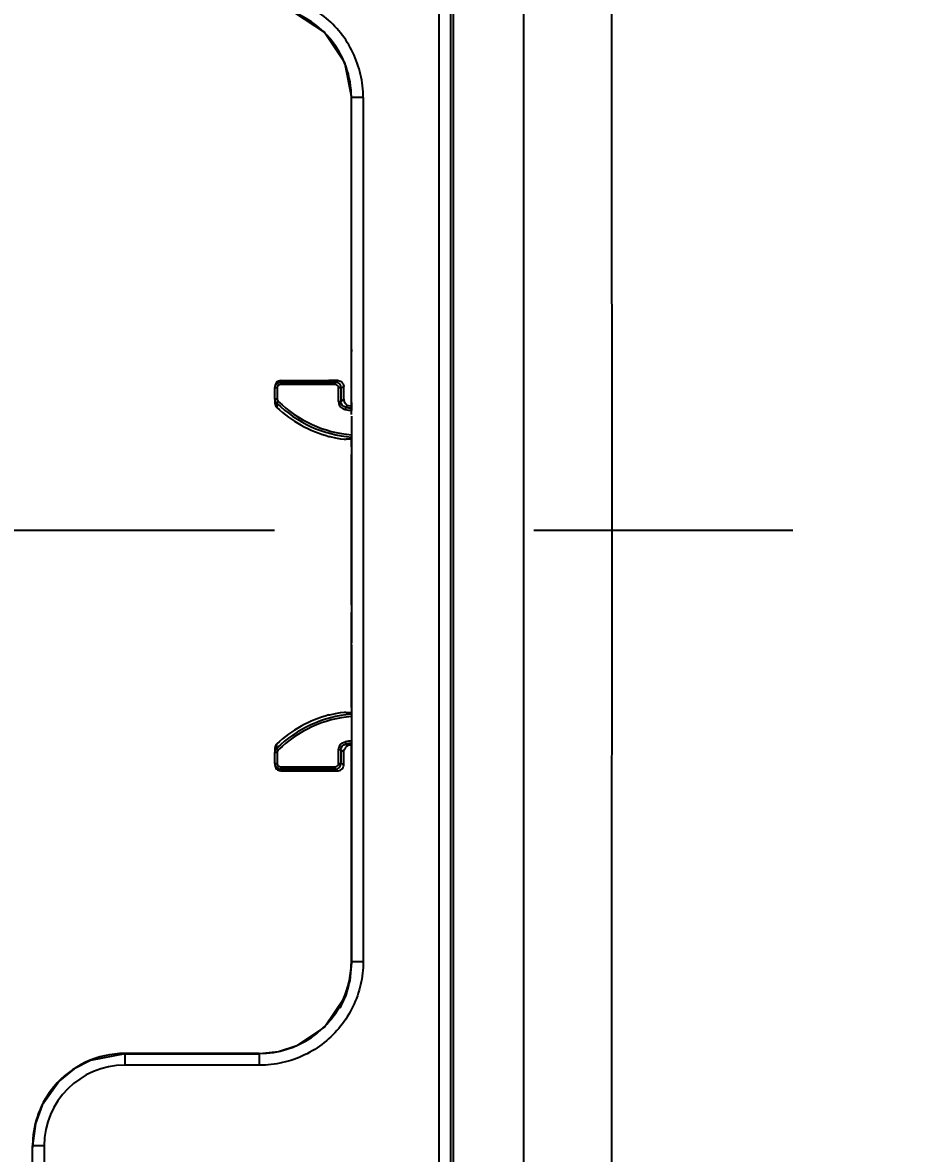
# Model space of a CAD drawing. Extents: x -1507 to 1094, y -378 to 1940.
# Drawn here: x -1051.2 to -974, y 1252.3 to 1350.5 of the extents above; entities that cross this region are included whole.
import ezdxf

# ---------------------------------------------------------------- set-up
doc = ezdxf.new("R2010")
doc.units = 0
doc.header["$LTSCALE"] = 3
doc.header["$MEASUREMENT"] = 0
doc.linetypes.add('CENTER', pattern=[2, 1.25, -0.25, 0.25, -0.25])
doc.layers.get('0').update_dxf_attribs({"linetype": 'CONTINUOUS'})
doc.layers.get('DEFPOINTS').update_dxf_attribs({"linetype": 'CONTINUOUS'})
doc.layers.add('CENTER', color=2, linetype='CENTER')
doc.styles.get("Standard").update_dxf_attribs({"font": 'NanumGothic.ttf'})
doc.dimstyles.get("Standard").update_dxf_attribs({"dimtxt": 0.18, "dimasz": 0.18, "dimexe": 0.18, "dimexo": 0.0625, "dimgap": 0.09, "dimtad": 0, "dimtih": 1, "dimtoh": 1, "dimdec": 4, "dimzin": 0, "dimdsep": 46, "dimtxsty": 'Standard', "dimcen": 0.09, "dimadec": 0, "dimazin": 0, "dimtfac": 1, "dimtdec": 4, "dimtofl": 0, "dimtmove": 0, "dimatfit": 3, "dimfxl": 0, "dimtolj": 1, "dimtzin": 0, "dimarcsym": 0})

# ---------------------------------------------------------------- blocks, each defined once
blk = doc.blocks.new('*D17')
at = {"color": 3, "linetype": 'Continuous', "lineweight": -2}
for p, q in [((-1271.639, 1454.321), (-1271.639, 1625.278)), ((-541.525, 1307.437), (-541.525, 1625.278))]:
    blk.add_line(p, q, dxfattribs=at)
at = {"color": 3, "linetype": 'Continuous', "lineweight": 0}
blk.add_line((-1251.639, 1624.478), (-561.525, 1624.478), dxfattribs=at)
at = {"color": 3, "linetype": 'Continuous'}
for points in [[(-1251.639, 1627.811), (-1251.639, 1621.145), (-1271.639, 1624.478)], [(-561.525, 1627.811), (-561.525, 1621.145), (-541.525, 1624.478)]]:
    blk.add_solid(points, dxfattribs=at)
at = {"layer": 'DEFPOINTS', "color": 0, "linetype": 'Continuous'}
for p in [(-541.525, 1624.478), (-1271.639, 1453.321), (-541.525, 1306.437)]:
    blk.add_point(p, dxfattribs=at)
at = {"color": 2, "linetype": 'Continuous', "lineweight": 5, "insert": (-913.981, 1649.478), "char_height": 30, "attachment_point": 5}
blk.add_mtext('\\A1;730', dxfattribs=at)
blk = doc.blocks.new('*D18')
at = {"color": 3, "linetype": 'Continuous', "lineweight": -2}
for p, q in [((-1011.525, 1377.149), (-1011.525, 1567.387)), ((-541.525, 1307.437), (-541.525, 1567.387))]:
    blk.add_line(p, q, dxfattribs=at)
at = {"color": 3, "linetype": 'Continuous', "lineweight": 0}
blk.add_line((-991.525, 1566.587), (-561.525, 1566.587), dxfattribs=at)
at = {"color": 3, "linetype": 'Continuous'}
for points in [[(-991.525, 1569.921), (-991.525, 1563.254), (-1011.525, 1566.587)], [(-561.525, 1569.921), (-561.525, 1563.254), (-541.525, 1566.587)]]:
    blk.add_solid(points, dxfattribs=at)
at = {"layer": 'DEFPOINTS', "color": 0, "linetype": 'Continuous'}
for p in [(-541.525, 1566.587), (-1011.525, 1376.149), (-541.525, 1306.437)]:
    blk.add_point(p, dxfattribs=at)
at = {"color": 2, "linetype": 'Continuous', "lineweight": 5, "insert": (-776.525, 1591.587), "char_height": 30, "attachment_point": 5}
blk.add_mtext('\\A1;470', dxfattribs=at)
blk = doc.blocks.new('2E12E')
at = {"color": 2}
for p, q in [((6815.433, 996.116), (6815.433, 1155.869)), ((6808.076, 1010.242), (6808.076, 1141.742)), ((6809.076, 1141.742), (6809.076, 1010.242)), ((6809.33, 1010.496), (6809.33, 1141.488)), ((6800.465, 1092.117), (6800.465, 1113.652)), ((6800.471, 1113.652), (6800.465, 1113.652)), ((6800.472, 1113.488), (6800.49, 1113.505)), ((6800.472, 1092.117), (6800.472, 1113.488)), ((6801.49, 1113.505), (6801.49, 1038.479)), ((6800.472, 1087.031), (6800.472, 1092.117)), ((6800.465, 1091.618), (6800.465, 1091.449)), ((6800.465, 1086.696), (6800.465, 1091.449)), ((6794.328, 1088.932), (6798.502, 1088.932)), ((6794.328, 1088.932), (6794.328, 1088.796)), ((6799.32, 1088.928), (6799.056, 1088.796)), ((6793.828, 1088.432), (6793.828, 1088.296)), ((6793.828, 1087.341), (6793.828, 1088.296)), ((6794.028, 1088.296), (6794.028, 1087.341)), ((6794.328, 1088.796), (6799.056, 1088.796)), ((6799.056, 1088.596), (6794.328, 1088.596)), ((6799.056, 1088.596), (6799.056, 1088.796)), ((6799.356, 1087.107), (6799.356, 1088.296)), ((6799.555, 1088.296), (6799.802, 1088.419)), ((6799.555, 1088.296), (6799.555, 1087.107)), ((6799.802, 1087.318), (6799.802, 1088.419)), ((6794.118, 1087.127), (6793.978, 1086.984)), ((6800.49, 1085.989), (6800.479, 1086.339)), ((6800.49, 1085.829), (6800.49, 1080.992)), ((6800.02, 1083.881), (6800.001, 1083.847)), ((6800.465, 1083.185), (6800.465, 1083.873)), ((6800.465, 1083.185), (6800.465, 1083.016)), ((6800.465, 1069.468), (6800.465, 1082.517)), ((6800.49, 1080.992), (6800.49, 1075.992)), ((6800.49, 1070.978), (6800.49, 1066.156)), ((6800.465, 1068.968), (6800.465, 1068.799)), ((6800.465, 1060.535), (6800.465, 1068.799)), ((6800.479, 1065.646), (6800.49, 1065.995)), ((6800.472, 1064.953), (6800.472, 1059.867)), ((6800.465, 1060.535), (6800.465, 1060.366)), ((6800.001, 1060.138), (6800.02, 1060.103)), ((6800.472, 1059.867), (6800.472, 1038.497)), ((6793.828, 1055.689), (6793.828, 1056.643)), ((6793.978, 1057.001), (6794.118, 1056.858)), ((6794.028, 1056.643), (6794.028, 1055.689)), ((6799.356, 1055.689), (6799.356, 1056.877)), ((6799.555, 1056.877), (6799.555, 1055.689)), ((6799.802, 1055.565), (6799.802, 1056.666)), ((6800.465, 1038.332), (6800.465, 1057.428)), ((6793.828, 1055.689), (6793.828, 1055.553)), ((6799.802, 1055.565), (6799.555, 1055.689)), ((6794.328, 1055.389), (6799.055, 1055.389)), ((6799.056, 1055.189), (6794.328, 1055.189)), ((6794.328, 1055.189), (6794.328, 1055.052)), ((6794.328, 1055.052), (6798.502, 1055.052)), ((6799.056, 1055.189), (6799.056, 1055.389)), ((6799.056, 1055.189), (6799.32, 1055.057)), ((6800.465, 1038.332), (6800.471, 1038.332)), ((6800.472, 1038.497), (6800.49, 1038.479)), ((6792.473, 1030.498), (6780.789, 1030.498)), ((6780.789, 1030.498), (6780.789, 1030.48)), ((6780.789, 1030.48), (6792.491, 1030.48)), ((6792.474, 1030.498), (6792.491, 1030.48)), ((6792.491, 1029.48), (6792.491, 1030.48)), ((6792.491, 1029.48), (6780.789, 1029.48)), ((6772.789, 1022.497), (6772.789, 1022.479)), ((6772.789, 1022.493), (6772.789, 1022.479)), ((6772.789, 983.168), (6772.789, 1022.479)), ((6773.789, 1022.479), (6773.789, 983.168))]:
    blk.add_line(p, q, dxfattribs=at)
for points in [[(6823.103, 1075.992), (6823.09, 1115.174), (6823.051, 1154.356)], [(6792.491, 1121.504), (6795.541, 1120.9), (6798.135, 1119.174), (6799.876, 1116.579), (6800.49, 1113.505)], [(6800.49, 1085.989), (6800.49, 1113.505)], [(6801.49, 1113.505), (6801.11, 1113.505), (6800.787, 1113.505), (6800.57, 1113.505), (6800.49, 1113.505)], [(6799.32, 1088.928), (6799.517, 1088.882), (6799.661, 1088.777), (6799.755, 1088.637), (6799.789, 1088.534), (6799.801, 1088.44), (6799.802, 1088.419)], [(6793.828, 1088.296), (6793.843, 1088.416), (6793.883, 1088.524), (6793.942, 1088.614), (6794.015, 1088.685), (6794.175, 1088.771), (6794.328, 1088.796)], [(6794.028, 1088.296), (6793.95, 1088.296), (6793.885, 1088.296), (6793.842, 1088.296), (6793.828, 1088.296)], [(6794.328, 1088.796), (6794.328, 1088.778), (6794.328, 1088.732), (6794.328, 1088.665), (6794.328, 1088.596)], [(6799.056, 1088.796), (6799.161, 1088.784), (6799.259, 1088.752), (6799.347, 1088.702), (6799.421, 1088.636), (6799.522, 1088.475), (6799.555, 1088.296)], [(6799.555, 1088.296), (6799.537, 1088.296), (6799.49, 1088.296), (6799.421, 1088.296), (6799.356, 1088.296)], [(6793.978, 1086.984), (6793.915, 1087.06), (6793.867, 1087.147), (6793.838, 1087.242), (6793.828, 1087.341)], [(6793.828, 1087.341), (6793.844, 1087.341), (6793.889, 1087.341), (6793.956, 1087.341), (6794.028, 1087.341)], [(6793.828, 1087.341), (6793.828, 1086.965)], [(6793.978, 1086.984), (6793.988, 1086.598)], [(6799.356, 1087.107), (6799.43, 1087.107), (6799.494, 1087.107), (6799.538, 1087.107), (6799.555, 1087.107)], [(6799.802, 1087.318), (6799.556, 1087.107)], [(6799.97, 1086.615), (6799.807, 1086.674), (6799.673, 1086.785), (6799.586, 1086.936), (6799.556, 1087.107)], [(6799.802, 1087.318), (6799.813, 1087.211), (6799.84, 1087.119), (6799.889, 1087.022), (6799.958, 1086.931), (6800.001, 1086.879)], [(6799.97, 1086.615), (6799.967, 1086.598), (6799.96, 1086.555), (6799.949, 1086.492), (6799.936, 1086.418)], [(6799.97, 1086.615), (6800, 1086.638), (6800.018, 1086.652), (6800.049, 1086.678), (6800.099, 1086.719), (6800.129, 1086.742), (6800.139, 1086.75), (6800.144, 1086.754)], [(6800.02, 1086.816), (6800.04, 1086.797), (6800.093, 1086.77), (6800.117, 1086.761), (6800.144, 1086.754)], [(6800.455, 1086.696), (6800.218, 1086.737), (6800.144, 1086.753)], [(6798.502, 1084.09), (6798.59, 1084.066), (6799.098, 1083.95), (6799.526, 1083.879), (6799.829, 1083.846), (6799.984, 1083.842), (6800.001, 1083.847)], [(6800.02, 1083.881), (6800.05, 1083.887), (6800.234, 1083.883), (6800.452, 1083.873)], [(6800.48, 1083.3), (6800.471, 1083.261), (6800.465, 1083.188), (6800.465, 1083.185)], [(6800.49, 1075.992), (6800.49, 1073.992), (6800.49, 1070.992)], [(6823.051, 997.628), (6823.09, 1036.81), (6823.103, 1075.992)], [(6800.48, 1068.685), (6800.471, 1068.723), (6800.465, 1068.796), (6800.465, 1068.799)], [(6800.49, 1065.995), (6800.49, 1038.479)], [(6798.502, 1059.894), (6798.589, 1059.918), (6799.097, 1060.034), (6799.525, 1060.105), (6799.828, 1060.138), (6799.984, 1060.143), (6800.001, 1060.138)], [(6800.02, 1060.103), (6800.05, 1060.097), (6800.233, 1060.101), (6800.49, 1060.113)], [(6799.356, 1056.877), (6799.398, 1057.117), (6799.52, 1057.328), (6799.707, 1057.483), (6799.936, 1057.566)], [(6799.936, 1057.566), (6799.949, 1057.492), (6799.96, 1057.429), (6799.967, 1057.386), (6799.97, 1057.369)], [(6793.828, 1057.019), (6793.828, 1056.643)], [(6793.978, 1057), (6793.915, 1056.924), (6793.867, 1056.837), (6793.838, 1056.742), (6793.828, 1056.643)], [(6794.028, 1056.643), (6793.95, 1056.643), (6793.885, 1056.643), (6793.842, 1056.643), (6793.828, 1056.643)], [(6793.978, 1057.001), (6793.988, 1057.386)], [(6799.555, 1056.877), (6799.538, 1056.877), (6799.494, 1056.877), (6799.43, 1056.877), (6799.356, 1056.877)], [(6799.556, 1056.877), (6799.586, 1057.048), (6799.673, 1057.199), (6799.807, 1057.311), (6799.97, 1057.369)], [(6799.556, 1056.877), (6799.802, 1056.666)], [(6799.802, 1056.666), (6799.813, 1056.773), (6799.84, 1056.865), (6799.889, 1056.963), (6799.958, 1057.053), (6800.001, 1057.105)], [(6800.144, 1057.23), (6800.096, 1057.267), (6800.065, 1057.293), (6800.015, 1057.335), (6799.986, 1057.357), (6799.976, 1057.365), (6799.97, 1057.369)], [(6800.02, 1057.168), (6800.042, 1057.189), (6800.103, 1057.218), (6800.122, 1057.225), (6800.144, 1057.23)], [(6800.455, 1057.288), (6800.218, 1057.247), (6800.144, 1057.231)], [(6793.828, 1055.689), (6793.843, 1055.568), (6793.883, 1055.461), (6793.942, 1055.371), (6794.014, 1055.299), (6794.174, 1055.213), (6794.328, 1055.189)], [(6793.828, 1055.689), (6793.844, 1055.689), (6793.889, 1055.689), (6793.956, 1055.689), (6794.028, 1055.689)], [(6799.056, 1055.189), (6799.161, 1055.2), (6799.259, 1055.232), (6799.347, 1055.282), (6799.421, 1055.348), (6799.522, 1055.51), (6799.555, 1055.689)], [(6799.32, 1055.057), (6799.517, 1055.103), (6799.661, 1055.207), (6799.755, 1055.348), (6799.789, 1055.45), (6799.801, 1055.545), (6799.802, 1055.565)], [(6799.356, 1055.689), (6799.433, 1055.689), (6799.499, 1055.689), (6799.542, 1055.689), (6799.555, 1055.689)], [(6794.328, 1055.389), (6794.328, 1055.311), (6794.328, 1055.245), (6794.328, 1055.202), (6794.328, 1055.189)], [(6800.49, 1038.479), (6800.32, 1036.838), (6799.839, 1035.317), (6798.148, 1032.823), (6795.643, 1031.127), (6794.124, 1030.648), (6792.491, 1030.48)], [(6800.465, 1038.332), (6800.229, 1036.405), (6799.971, 1035.566)], [(6800.49, 1038.479), (6800.571, 1038.479), (6800.789, 1038.479), (6801.111, 1038.479), (6801.49, 1038.479)], [(6799.971, 1035.566), (6799.586, 1034.687), (6799.456, 1034.443)], [(6780.789, 1030.48), (6777.809, 1029.904), (6776.399, 1029.168), (6775.133, 1028.137), (6773.605, 1025.999), (6773.025, 1024.408), (6772.789, 1022.479)], [(6780.789, 1030.48), (6780.789, 1030.399), (6780.789, 1030.181), (6780.789, 1029.859), (6780.789, 1029.48)], [(6772.791, 1022.492), (6772.789, 1022.326)], [(6773.789, 1022.479), (6773.406, 1022.479), (6773.082, 1022.479), (6772.865, 1022.479), (6772.789, 1022.479)]]:
    blk.add_lwpolyline(points, dxfattribs=at)
for centre, radius, start, end in [((6794.328, 1088.296), 0.3, 90.00538, 180.00753), ((6799.056, 1088.296), 0.3, 0.01711, 90.02105), ((6801.328, 1094.492), 10.507, 225.61177, 265.42504), ((6794.329, 1087.341), 0.301, 179.98991, 225.60488), ((6801.328, 1094.492), 10.307, 225.6125, 265.33613), ((6801.328, 1094.492), 10.779, 227.08165, 254.79902), ((6801.328, 1094.492), 8.193, 260.21975, 264.05346), ((6801.328, 1094.492), 7.993, 260.21955, 263.87564), ((6801.328, 1049.492), 10.507, 94.81226, 134.38823), ((6801.328, 1049.492), 10.779, 105.20098, 132.91835), ((6801.328, 1049.492), 10.307, 94.76208, 134.3875), ((6801.328, 1049.492), 8.193, 95.99468, 99.78025), ((6794.329, 1056.643), 0.301, 134.39512, 180.00746), ((6801.328, 1049.492), 7.993, 96.14515, 99.78045), ((6794.328, 1055.689), 0.3, 179.99316, 269.99698), ((6799.056, 1055.689), 0.3, 269.97474, 359.99185), ((6780.79, 1022.48), 7.001, 90.00897, 180.00637)]:
    blk.add_arc(centre, radius, start, end, dxfattribs=at)
for centre, major_axis, ratio, start_param, end_param in [((6792.471, 1113.485), (-5.659, -5.659), 0.999695, 2.727332, 3.926845), ((6792.465, 1113.497), (7.657, 2.318), 0.999451, 5.989191, 6.672186), ((6794.328, 1088.432), (0, 0.5), 0.999848, 0, 1.570796), ((6798.502, 1088.906), (-1.5, 0), 0.017455, 4.13565, 4.712389), ((6794.328, 1086.964), (0, 0.5), 0.998838, 1.569846, 2.39245), ((6800.486, 1087.031), (0, 0.8), 0.017455, 1.570796, 2.617994), ((6800.093, 1087.14), (0.088, -0.575), 0.246445, 5.145086, 5.272141), ((6800.486, 1064.953), (0, 0.8), 0.017455, 0.523599, 1.570796), ((6794.328, 1057.02), (0, -0.5), 0.998838, 3.890736, 4.713339), ((6800.093, 1056.845), (0.088, 0.575), 0.246445, 1.011042, 1.1381), ((6794.328, 1055.553), (0, 0.5), 0.999848, 1.570796, 3.141593), ((6798.502, 1055.079), (1.5, 0), 0.017455, 4.712389, 5.289125), ((6792.465, 1038.487), (-7.657, 2.318), 0.999451, 2.752531, 3.435587), ((6792.471, 1038.499), (5.659, -5.659), 0.999695, 0.414252, 0.785253), ((6792.471, 1038.499), (5.659, -5.659), 0.999695, 5.497925, 6.697438), ((6780.789, 1022.497), (0, 8.001), 0.999848, 0.000015, 0.877805), ((6780.789, 1022.497), (0, 8.001), 0.999848, 0.877805, 1.537628), ((6780.789, 1022.497), (0, 8.001), 0.999848, 1.537628, 1.570811)]:
    blk.add_ellipse(centre, major_axis=major_axis, ratio=ratio, start_param=start_param, end_param=end_param, dxfattribs=at)
for points in [[(6801.49, 1113.505), (6801.49, 1114.195), (6801.336, 1115.531), (6800.662, 1117.454), (6799.583, 1119.166), (6798.152, 1120.597), (6796.44, 1121.676), (6794.517, 1122.35), (6793.181, 1122.504), (6792.491, 1122.504)], [(6799.356, 1087.107), (6799.356, 1087.04), (6799.374, 1086.912), (6799.455, 1086.731), (6799.582, 1086.58), (6799.747, 1086.47), (6799.87, 1086.429), (6799.936, 1086.418)], [(6801.49, 1038.479), (6801.49, 1037.794), (6801.338, 1036.464), (6800.667, 1034.539), (6799.586, 1032.821), (6798.149, 1031.384), (6796.43, 1030.303), (6794.506, 1029.632), (6793.176, 1029.48), (6792.491, 1029.48)]]:
    blk.add_open_spline(points, degree=3, dxfattribs=at)
blk = doc.blocks.new('*D28')
at = {"color": 3, "lineweight": -2}
for p, q in [((-1060.77, 1506.23), (-414.56, 1506.23)), ((-1060.77, 1106.432), (-414.56, 1106.432))]:
    blk.add_line(p, q, dxfattribs=at)
at = {"color": 3, "linetype": 'Continuous', "lineweight": 0}
for p, q in [((-415.36, 1486.23), (-415.36, 1332.554)), ((-415.36, 1126.432), (-415.36, 1280.108))]:
    blk.add_line(p, q, dxfattribs=at)
at = {"color": 3}
for points in [[(-418.693, 1486.23), (-412.027, 1486.23), (-415.36, 1506.23)], [(-418.693, 1126.432), (-412.027, 1126.432), (-415.36, 1106.432)]]:
    blk.add_solid(points, dxfattribs=at)
at = {"layer": 'DEFPOINTS', "color": 0}
for p in [(-1061.77, 1506.23), (-1061.77, 1106.432), (-415.36, 1106.432)]:
    blk.add_point(p, dxfattribs=at)
at = {"color": 2, "insert": (-415.36, 1306.331), "char_height": 30, "attachment_point": 5}
blk.add_mtext('\\A1;400', dxfattribs=at)

msp = doc.modelspace()

# ---------------------------------------------------------------- linework, layer by layer
at = {"layer": 'CENTER', "color": 1, "linetype": 'CENTER', "ltscale": 30}
msp.add_line((-1321.853, 1306.386), (-514.558, 1306.386), dxfattribs=at)

# ---------------------------------------------------------------- block references
msp.add_blockref('2E12E', (-7823.15, 230.445))

# ---------------------------------------------------------------- dimensions: what is measured, and where the dimension line sits
at = {"linetype": 'Continuous', "lineweight": 5}
dim = msp.add_linear_dim(base=(-541.525, 1624.478), p1=(-1271.639, 1453.321), p2=(-541.525, 1306.437), dimstyle='Standard', override={"dimtxt": 30, "dimasz": 20, "dimexe": 0.8, "dimexo": 1, "dimgap": 10, "dimtad": 1, "dimtih": 0, "dimtoh": 0, "dimdec": 0, "dimzin": 8, "dimclrd": 3, "dimclre": 3, "dimclrt": 2, "dimazin": 2, "dimtdec": 0, "dimtix": 1, "dimtofl": 1, "dimlwd": 0, "dimarcsym": 1}, dxfattribs=at)
dim.commit()
dim.dimension.update_dxf_attribs({"geometry": '*D17', "text_midpoint": (-913.981, 1624.478), "dimtype": 160})
dim = msp.add_linear_dim(base=(-541.525, 1566.587), p1=(-1011.525, 1376.149), p2=(-541.525, 1306.437), dimstyle='Standard', override={"dimtxt": 30, "dimasz": 20, "dimexe": 0.8, "dimexo": 1, "dimgap": 10, "dimtad": 1, "dimtih": 0, "dimtoh": 0, "dimdec": 0, "dimzin": 8, "dimclrd": 3, "dimclre": 3, "dimclrt": 2, "dimazin": 2, "dimtdec": 0, "dimtix": 1, "dimtofl": 1, "dimlwd": 0, "dimarcsym": 1}, dxfattribs=at)
dim.commit()
dim.dimension.update_dxf_attribs({"geometry": '*D18', "text_midpoint": (-776.525, 1591.587)})
dim = msp.add_linear_dim(base=(-415.36, 1106.432), p1=(-1061.77, 1506.23), p2=(-1061.77, 1106.432), angle=90, dimstyle='Standard', override={"dimtxt": 30, "dimasz": 20, "dimexe": 0.8, "dimexo": 1, "dimgap": 10, "dimtad": 1, "dimdec": 0, "dimzin": 8, "dimclrd": 3, "dimclre": 3, "dimclrt": 2, "dimazin": 2, "dimtdec": 0, "dimtix": 1, "dimtofl": 1, "dimlwd": 0, "dimarcsym": 1})
dim.commit()
dim.dimension.update_dxf_attribs({"geometry": '*D28', "text_midpoint": (-415.36, 1306.331)})

doc.saveas('drawing.dxf')
